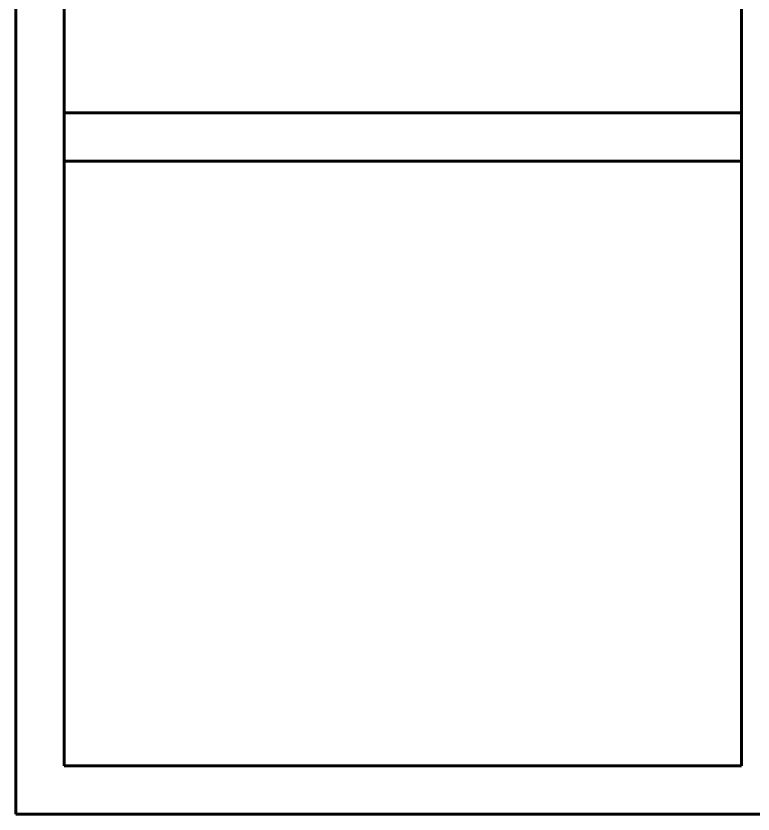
# Model space of a CAD drawing. Extents: x 0 to 297, y 0 to 292.
# Drawn here: x 133.88 to 141.5, y 99.61 to 107.86 of the extents above; entities that cross this region are included whole.
import ezdxf

# ---------------------------------------------------------------- set-up
doc = ezdxf.new("R2010")
doc.units = 0
doc.header["$MEASUREMENT"] = 0
doc.linetypes.add('K5LT_BASIC', pattern=[0])
doc.layers.add('Системный слой', color=7, linetype='Continuous')

msp = doc.modelspace()

# ---------------------------------------------------------------- linework, layer by layer
at = {"layer": 'Системный слой', "linetype": 'K5LT_BASIC', "lineweight": 60}
for p, q in [((133.879, 113.6064), (133.879, 99.6064)), ((134.3789, 113.106), (134.3789, 101.1032)), ((141.3789, 100.106), (141.3789, 113.106)), ((141.3789, 100.106), (141.3789, 113.106)), ((141.3789, 106.856), (134.3789, 106.856)), ((141.3789, 106.356), (134.3789, 106.356)), ((134.3789, 100.106), (134.3789, 101.1032)), ((141.3789, 100.106), (134.3789, 100.106)), ((141.8789, 99.606), (133.879, 99.6064))]:
    msp.add_line(p, q, dxfattribs=at)

doc.saveas('drawing.dxf')
